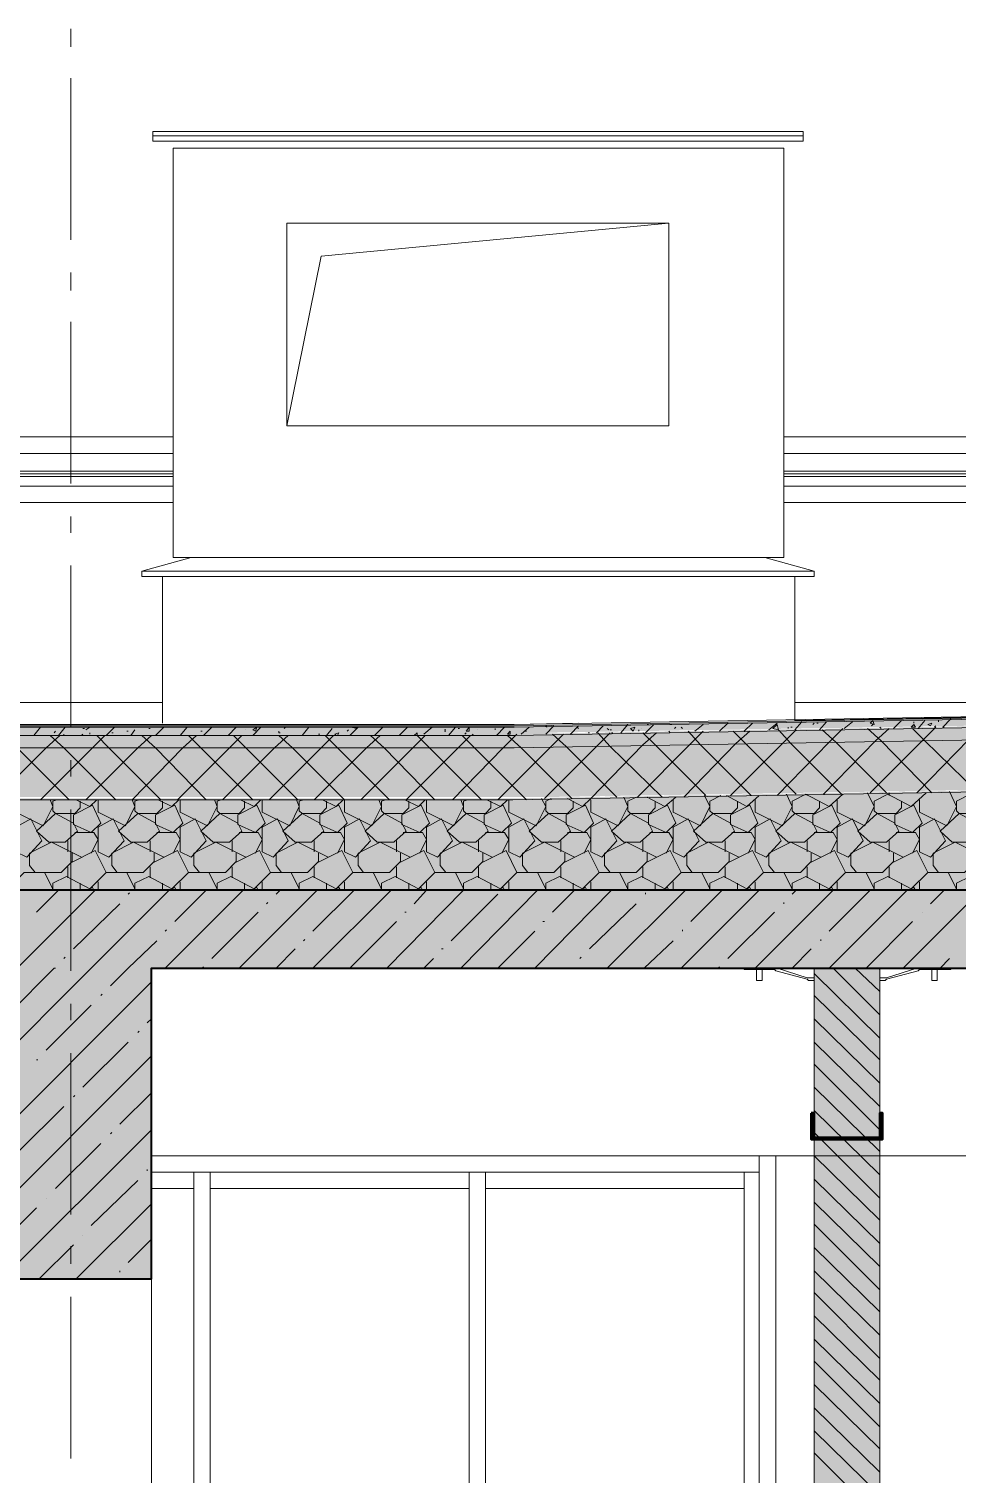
# Model space of a CAD drawing. Header units: millimetres. Extents: x -135211 to 49383, y -8033 to 228499.
# Drawn here: x -83276 to -80406, y 17560 to 22028 of the extents above; entities that cross this region are included whole.
import ezdxf

# ---------------------------------------------------------------- set-up
doc = ezdxf.new("R2010")
doc.units = ezdxf.units.MM
doc.layers.add('PDF _Геометрия', color=7, linetype='Continuous', true_color=0x1d1d1d)
doc.layers.add('PDF _Сплошная заливка', color=7, linetype='Continuous', true_color=0xffffff)

msp = doc.modelspace()

# ---------------------------------------------------------------- hatches: boundary and pattern name
at = {"layer": 'PDF _Сплошная заливка', "transparency": 33554559}
for points in [[(-78050.7, 19936.6), (-78300.5, 19932.4), (-78546, 19928.2), (-79045.5, 19919.7), (-79291, 19915.5), (-79790.5, 19907), (-80036, 19902.8), (-80285.8, 19898.6), (-80531.3, 19894.3), (-81030.8, 19885.9), (-81276.3, 19881.6), (-81775.8, 19873.2), (-101616.2, 19868.9), (-101616.2, 19873.2), (-101802.5, 19881.6), (-101899.8, 19885.9), (-101993, 19890.1), (-102090.3, 19894.3), (-102183.5, 19898.6), (-102280.8, 19902.8), (-102467.1, 19911.3), (-102564.4, 19915.5), (-102657.6, 19919.7), (-102754.9, 19923.9), (-102848.1, 19928.2), (-102945.4, 19932.4), (-103038.5, 19936.6), (-103135.9, 19936.6), (-103135.9, 19911.3), (-103038.5, 19911.3), (-102945.4, 19907), (-102848.1, 19902.8), (-102754.9, 19898.6), (-102657.6, 19894.3), (-102564.4, 19890.1), (-102467.1, 19885.9), (-102373.9, 19881.6), (-102276.6, 19877.4), (-102090.3, 19868.9), (-101993, 19864.7), (-101899.8, 19860.5), (-101802.5, 19856.2), (-101709.4, 19852), (-81674.2, 19847.8), (-81674.2, 19852), (-78059.2, 19911.3), (-77805.2, 19911.3), (-77805.2, 19936.6)], [(-78050.7, 19911.3), (-78300.5, 19907), (-78546, 19902.8), (-79045.5, 19894.3), (-79291, 19890.1), (-79790.5, 19881.6), (-80036, 19877.4), (-80285.8, 19873.2), (-80531.3, 19868.9), (-81030.8, 19860.5), (-81276.3, 19856.2), (-81775.8, 19847.8), (-101616.2, 19843.5), (-101616.2, 19847.8), (-101802.5, 19856.2), (-101899.8, 19860.5), (-101993, 19864.7), (-102090.3, 19868.9), (-102183.5, 19873.2), (-102280.8, 19877.4), (-102467.1, 19885.9), (-102564.4, 19890.1), (-102657.6, 19894.3), (-102754.9, 19898.6), (-102848.1, 19902.8), (-102945.4, 19907), (-103038.5, 19911.3), (-103135.9, 19911.3), (-103135.9, 19873.2), (-103038.5, 19873.2), (-102945.4, 19868.9), (-102848.1, 19864.7), (-102754.9, 19860.5), (-102657.6, 19856.2), (-102564.4, 19852), (-102467.1, 19847.8), (-102373.9, 19843.5), (-102276.6, 19839.3), (-102090.3, 19830.8), (-101993, 19826.6), (-101899.8, 19822.4), (-101802.5, 19818.1), (-101616.2, 19809.7), (-81674.2, 19805.4), (-81674.2, 19809.7), (-81428.7, 19813.9), (-79739.7, 19843.5), (-79494.2, 19847.8), (-78046.5, 19873.2), (-77805.2, 19873.2), (-77805.2, 19911.3)], [(-78050.7, 19873.2), (-78300.5, 19868.9), (-78546, 19864.7), (-79045.5, 19856.2), (-79291, 19852), (-79790.5, 19843.5), (-80036, 19839.3), (-80285.8, 19835.1), (-80531.3, 19830.8), (-81030.8, 19822.4), (-81276.3, 19818.1), (-81775.8, 19809.7), (-101616.2, 19805.4), (-101616.2, 19809.7), (-101802.5, 19818.1), (-101899.8, 19822.4), (-101993, 19826.6), (-102090.3, 19830.8), (-102183.5, 19835.1), (-102280.8, 19839.3), (-102467.1, 19847.8), (-102564.4, 19852), (-102657.6, 19856.2), (-102754.9, 19860.5), (-102848.1, 19864.7), (-102945.4, 19868.9), (-103038.5, 19873.2), (-103135.9, 19873.2), (-103135.9, 19712.3), (-103038.5, 19712.3), (-102945.4, 19708.1), (-102848.1, 19703.8), (-102754.9, 19699.6), (-102657.6, 19695.4), (-102564.4, 19691.1), (-102467.1, 19686.9), (-102280.8, 19678.4), (-102183.5, 19674.2), (-102090.3, 19670), (-101993, 19665.7), (-101899.8, 19661.5), (-101802.5, 19657.3), (-101616.2, 19648.8), (-101171.8, 19644.6), (-101171.8, 19648.8), (-81674.2, 19653), (-78059.2, 19712.3), (-77805.2, 19712.3), (-77805.2, 19873.2)], [(-78050.7, 19712.3), (-78550.2, 19703.8), (-78795.8, 19699.6), (-79295.3, 19691.1), (-79540.8, 19686.9), (-80040.3, 19678.4), (-80285.8, 19674.2), (-80785.3, 19665.7), (-81030.8, 19661.5), (-81780.1, 19648.8), (-101616.2, 19644.6), (-101616.2, 19648.8), (-101802.5, 19657.3), (-101899.8, 19661.5), (-101993, 19665.7), (-102090.3, 19670), (-102183.5, 19674.2), (-102280.8, 19678.4), (-102467.1, 19686.9), (-102564.4, 19691.1), (-102657.6, 19695.4), (-102754.9, 19699.6), (-102848.1, 19703.8), (-102945.4, 19708.1), (-103038.5, 19712.3), (-103135.9, 19712.3), (-103135.9, 19365.2), (-77805.2, 19365.2), (-77805.2, 19712.3)]]:
    msp.add_hatch(color=256, dxfattribs=at).paths.add_polyline_path(points)
h = msp.add_hatch(color=256, dxfattribs=at)
h.paths.add_polyline_path([(-77398.8, 19123.9), (-77398.8, 19364.2), (-103546, 19364.2), (-103546, 19123.9)])
h.paths.add_polyline_path([(146.8, 19123.9), (146.8, 19364.2), (-2304.2, 19364.2), (-2304.2, 19123.9)])
h.paths.add_polyline_path([(-4501.1, 19123.9), (-4501.1, 19364.2), (-25450.6, 19364.2), (-25450.6, 19123.9)])
h.paths.add_polyline_path([(-26102.5, 19123.9), (-26102.5, 19364.2), (-26352.2, 19364.2), (-26352.2, 19123.9)])

# ---------------------------------------------------------------- linework, layer by layer
at = {"layer": 'PDF _Геометрия', "color": 7, "lineweight": 9}
for points in [[(-83147.3, 21972.8), (-83147.3, 22027.8)], [(-83147.3, 21375.9), (-83147.3, 21875.4)], [(-82893.4, 21689.1), (-82893.4, 21680.7), (-80882.7, 21680.7), (-80882.7, 21697.6)], [(-82893.4, 21697.6), (-82893.4, 21680.7), (-80882.7, 21680.7), (-80882.7, 21689.1)], [(-82478.5, 20800.2), (-82372.7, 21325.1), (-81297.5, 21426.7)], [(-83147.3, 21219.3), (-83147.3, 21274.3)], [(-83147.3, 20622.4), (-83147.3, 21121.9)], [(-82829.9, 20715.5), (-103093.6, 20715.5), (-103059.7, 20660.5), (-103093.6, 20715.5), (-103825.9, 20762.1), (-103855.5, 20766.3), (-82829.9, 20766.3)], [(-80941.9, 20766.3), (-77166, 20766.3), (-77195.7, 20762.1), (-77928, 20715.5), (-77961.8, 20660.5), (-77928, 20715.5), (-80941.9, 20715.5)], [(-82829.9, 20643.6), (-103123.2, 20643.6), (-103123.2, 20613.9)], [(-82829.9, 20660.5), (-103059.7, 20660.5), (-103072.4, 20652), (-82829.9, 20652)], [(-77940.7, 20669), (-77949.1, 20652), (-77961.8, 20660.5), (-80941.9, 20660.5)], [(-80941.9, 20652), (-77949.1, 20652)], [(-77534.3, 20643.6), (-77817.9, 20643.6), (-77817.9, 20639.3), (-77817.9, 20635.1), (-77817.9, 20613.9), (-80941.9, 20613.9), (-77817.9, 20613.9), (-77166, 20613.9), (-77166, 20635.1), (-77166, 20639.3), (-77166, 20643.6), (-77475, 20643.6)], [(-80941.9, 20643.6), (-77817.9, 20643.6), (-77817.9, 20613.9)], [(-80908.1, 19945.1), (-77822.1, 19945.1), (-77813.7, 19945.1), (-77813.7, 20563.1), (-80941.9, 20563.1), (-77813.7, 20563.1), (-77813.7, 20613.9)], [(-103127.4, 19945.1), (-103127.4, 20563.1), (-103131.7, 20563.1), (-103135.9, 20563.1), (-103144.4, 20563.1), (-103296.8, 20563.1), (-103296.8, 19365.2), (-103144.4, 19365.2), (-103135.9, 19365.2), (-77805.2, 19365.2)], [(-77805.2, 19945.1), (-77805.2, 19940.9), (-77805.2, 19936.6), (-77805.2, 19911.3), (-77805.2, 19873.2), (-77805.2, 19712.3), (-77805.2, 19365.2), (-77796.7, 19365.2), (-77648.6, 19365.2), (-77648.6, 20563.1), (-77796.7, 20563.1), (-77805.2, 20563.1), (-77809.4, 20563.1), (-77813.7, 20563.1), (-77813.7, 19945.1), (-81775.8, 19877.4), (-101616.2, 19877.4), (-103127.4, 19945.1), (-82863.7, 19945.1)], [(-83147.3, 20470), (-83147.3, 20520.8)], [(-80853, 20334.6), (-80848.8, 20334.6), (-80848.8, 20351.5), (-81001.2, 20393.8), (-80848.8, 20351.5), (-80848.8, 20334.6), (-82927.2, 20334.6), (-82927.2, 20351.5), (-82774.8, 20393.8), (-82927.2, 20351.5), (-82927.2, 20334.6), (-82923, 20334.6)], [(-83147.3, 19868.9), (-83147.3, 20368.4)], [(-82927.2, 20351.5), (-80848.8, 20351.5)], [(-82863.7, 20334.6), (-82863.7, 19881.6)], [(-77822.1, 19945.1), (-80908.1, 19890.1), (-80908.1, 20334.6)], [(-81576.9, 19881.6), (-81775.8, 19877.4)], [(-83147.3, 19716.5), (-83147.3, 19767.3)], [(-83147.3, 19115.4), (-83147.3, 19614.9)], [(-81297.5, 19123.9), (-82398.1, 19123.9)], [(-81064.7, 19123.9), (-81674.2, 19123.9)], [(-80848.8, 19085.8), (-80865.7, 19085.8), (-80870, 19090), (-80967.3, 19115.4), (-80971.5, 19119.7), (-81064.7, 19119.7), (-81064.7, 19123.9), (-80971.5, 19123.9), (-80963.1, 19123.9), (-80870, 19094.3), (-80865.7, 19094.3), (-80848.8, 19094.3)], [(-77898.3, 19123.9), (-78097.3, 19123.9), (-78097.3, 11402.8), (-78097.3, 11644.1), (-80645.6, 11644.1), (-78097.3, 11644.1), (-78097.3, 14344.8), (-80645.6, 14344.8), (-78097.3, 14344.8), (-78097.3, 15166), (-80645.6, 15166), (-78097.3, 15166), (-78097.3, 18544), (-80645.6, 18544), (-78097.3, 18544), (-78097.3, 19123.9), (-80425.5, 19123.9), (-80425.5, 19119.7), (-80522.8, 19119.7), (-80527.1, 19115.4), (-80624.4, 19090), (-80628.7, 19085.8), (-80645.6, 19085.8)], [(-80645.6, 19094.3), (-80628.7, 19094.3), (-80624.4, 19094.3), (-80531.3, 19123.9), (-80522.8, 19123.9)], [(-80425.5, 19123.9), (-80522.8, 19123.9), (-80628.7, 19123.9)], [(-81026.6, 19119.7), (-81026.6, 19085.8), (-81022.3, 19085.8), (-81018.1, 19085.8), (-81013.9, 19085.8), (-81009.6, 19085.8), (-81009.6, 19119.7)], [(-80484.7, 19119.7), (-80484.7, 19085.8), (-80480.5, 19085.8), (-80476.3, 19085.8), (-80472, 19085.8), (-80467.8, 19085.8), (-80467.8, 19119.7)], [(-83147.3, 18963), (-83147.3, 19013.8)], [(-83147.3, 18361.9), (-83147.3, 18861.4)], [(-81322.9, 18544), (-80929.2, 18544), (-79498.4, 18544), (-79498.4, 18844.5), (-78698.4, 18844.5)], [(-82897.6, 18544), (-82741, 18544), (-81890.1, 18544), (-81043.5, 18544), (-81018.1, 18544), (-80967.3, 18544), (-80967.3, 18467.8), (-80967.3, 15237.9), (-80967.3, 15166)], [(-81026.6, 18493.2), (-81018.1, 18493.2), (-81018.1, 15237.9), (-81018.1, 15166), (-81018.1, 15237.9), (-80967.3, 15237.9), (-81018.1, 15237.9), (-81018.1, 18467.8), (-81018.1, 18544)], [(-81043.5, 18493.2), (-81890.1, 18493.2), (-82741, 18493.2), (-82897.6, 18493.2), (-82766.4, 18493.2), (-82766.4, 18442.4), (-82897.6, 18442.4)], [(-82715.6, 15166), (-82715.6, 15237.9), (-82715.6, 18467.8), (-82715.6, 18493.2), (-82766.4, 18493.2), (-82766.4, 18467.8), (-82766.4, 15237.9), (-82766.4, 15166)], [(-81864.7, 15166), (-81864.7, 15237.9), (-81864.7, 18467.8), (-81864.7, 18493.2), (-81915.5, 18493.2), (-81915.5, 18467.8), (-81915.5, 15237.9), (-81915.5, 15166)], [(-81018.1, 18493.2), (-81064.7, 18493.2), (-81064.7, 15237.9), (-81064.7, 15166)], [(-83147.3, 18209.6), (-83147.3, 18264.6)], [(-83147.3, 17608.5), (-83147.3, 18108)]]:
    msp.add_lwpolyline(points, dxfattribs=at)
for points in [[(-82893.4, 21697.6), (-80882.7, 21697.6), (-80882.7, 21710.3), (-82893.4, 21710.3)], [(-81047.7, 20393.8), (-82829.9, 20393.8), (-82829.9, 21659.5), (-81047.7, 21659.5), (-80941.9, 21659.5), (-80941.9, 20393.8)], [(-81297.5, 20800.2), (-82478.5, 20800.2), (-82478.5, 21426.7), (-81297.5, 21426.7)], [(-81297.5, 21426.7), (-81297.5, 20800.2), (-82478.5, 20800.2), (-82478.5, 21426.7)], [(-103123.2, 20613.9), (-82829.9, 20613.9)], [(-103127.4, 20563.1), (-82829.9, 20563.1)], [(-82897.6, 14344.8), (-80848.8, 14344.8), (-80967.3, 14344.8), (-80967.3, 11644.1), (-80848.8, 11644.1), (-82897.6, 11644.1), (-82897.6, 10962.5), (-80848.8, 10962.5), (-82897.6, 10962.5), (-82897.6, 10145.6), (-82495.5, 10145.6), (-82897.6, 10145.6), (-82897.6, 10086.3), (-82897.6, 19123.9), (-82897.6, 18544), (-80848.8, 18544), (-80967.3, 18544), (-80967.3, 15166), (-80848.8, 15166), (-82897.6, 15166)], [(-80848.8, 19123.9), (-80848.8, 10805.9), (-80645.6, 10805.9), (-80645.6, 19123.9)], [(-82715.6, 18493.2), (-81915.5, 18493.2), (-81915.5, 18442.4), (-82715.6, 18442.4)], [(-81864.7, 18493.2), (-81064.7, 18493.2), (-81064.7, 18442.4), (-81864.7, 18442.4)]]:
    msp.add_lwpolyline(points, close=True, dxfattribs=at)
at = {"layer": 'PDF _Геометрия', "color": 7, "lineweight": 40}
msp.add_lwpolyline([(-95546, 19123.9), (-91693.9, 19123.9), (-91693.9, 18163), (-91194.4, 18163), (-91194.4, 19123.9), (-88095.8, 19123.9), (-88095.8, 18163), (-87596.3, 18163), (-87596.3, 19123.9), (-83397.1, 19123.9), (-83397.1, 18163), (-82897.6, 18163), (-82897.6, 19123.9), (-77898.3, 19123.9), (-77898.3, 18544), (-77398.8, 18544), (-77398.8, 19123.9), (-77398.8, 19365.2), (-77398.8, 20563.1), (-77648.6, 20563.1), (-77648.6, 19365.2), (-103296.8, 19365.2)], dxfattribs=at)
at = {"layer": 'PDF _Геометрия', "color": 7, "lineweight": 20}
for points in [[(-103131.7, 19945.1), (-103135.9, 19945.1), (-103135.9, 19940.9), (-101616.2, 19873.2), (-81775.8, 19873.2), (-77805.2, 19940.9), (-77805.2, 19945.1), (-77809.4, 19945.1)], [(-103135.9, 19940.9), (-103135.9, 19936.6), (-101616.2, 19868.9), (-81775.8, 19868.9), (-77805.2, 19936.6), (-77805.2, 19940.9)], [(-103135.9, 19936.6), (-103135.9, 19911.3), (-101616.2, 19843.5), (-81775.8, 19843.5), (-77805.2, 19911.3), (-77805.2, 19936.6)], [(-103135.9, 19911.3), (-103135.9, 19873.2), (-101616.2, 19805.4), (-81775.8, 19805.4), (-77805.2, 19873.2), (-77805.2, 19911.3)], [(-103135.9, 19873.2), (-103135.9, 19712.3), (-101616.2, 19644.6), (-81780.1, 19644.6), (-77805.2, 19712.3), (-77805.2, 19873.2)]]:
    msp.add_lwpolyline(points, dxfattribs=at)
at = {"layer": 'PDF _Геометрия', "lineweight": 9}
for points in [[(-80908.1, 19860.5), (-80886.9, 19885.9)], [(-80831.9, 19860.5), (-80810.7, 19885.9)], [(-80755.7, 19864.7), (-80730.3, 19885.9)], [(-80747.2, 19885.9), (-80747.2, 19885.9)], [(-80747.2, 19885.9), (-80747.2, 19885.9)], [(-80603.3, 19864.7), (-80577.9, 19890.1)], [(-80539.8, 19885.9), (-80539.8, 19881.6)], [(-80527.1, 19864.7), (-80505.9, 19890.1)], [(-80463.6, 19890.1), (-80463.6, 19885.9)], [(-80446.6, 19868.9), (-80450.9, 19868.9), (-80425.5, 19894.3)], [(-83320.9, 19644.6), (-83342.1, 19623.4), (-83384.4, 19644.6), (-83223.5, 19805.4), (-83181.2, 19843.5)], [(-83151.6, 19644.6), (-83312.4, 19805.4), (-83350.5, 19843.5)], [(-83261.6, 19843.5), (-83240.5, 19868.9)], [(-83240.5, 19644.6), (-83079.6, 19805.4), (-83041.5, 19843.5)], [(-83007.7, 19644.6), (-83168.5, 19805.4), (-83210.8, 19843.5)], [(-83198.1, 19852), (-83193.9, 19856.2)], [(-83185.4, 19843.5), (-83164.3, 19868.9)], [(-83113.5, 19843.5), (-83109.2, 19847.8)], [(-83109.2, 19864.7), (-83105, 19864.7)], [(-83100.8, 19860.5), (-83088.1, 19868.9)], [(-83100.8, 19644.6), (-82939.9, 19805.4), (-82897.6, 19843.5)], [(-83088.1, 19852), (-83088.1, 19847.8)], [(-82868, 19644.6), (-83028.8, 19805.4), (-83066.9, 19843.5)], [(-83062.7, 19644.6), (-83062.7, 19606.5), (-82978, 19564.1), (-82948.4, 19623.4), (-82956.9, 19644.6), (-82800.2, 19805.4), (-82757.9, 19843.5)], [(-83037.3, 19843.5), (-83011.9, 19868.9)], [(-83020.4, 19852), (-83016.1, 19852)], [(-82986.5, 19868.9), (-82982.3, 19868.9)], [(-82973.8, 19856.2), (-82969.6, 19856.2)], [(-82961.1, 19843.5), (-82948.4, 19860.5)], [(-82728.3, 19644.6), (-82884.9, 19805.4), (-82927.2, 19843.5)], [(-82906.1, 19864.7), (-82901.8, 19864.7)], [(-82884.9, 19843.5), (-82859.5, 19868.9)], [(-82817.2, 19644.6), (-82656.3, 19805.4), (-82618.2, 19843.5)], [(-82808.7, 19843.5), (-82787.5, 19868.9)], [(-82584.3, 19644.6), (-82745.2, 19805.4), (-82783.3, 19843.5)], [(-82745.2, 19856.2), (-82741, 19856.2)], [(-82736.7, 19843.5), (-82711.3, 19868.9)], [(-82677.5, 19644.6), (-82516.6, 19805.4), (-82474.3, 19843.5)], [(-82660.5, 19843.5), (-82635.1, 19868.9)], [(-82652.1, 19868.9), (-82652.1, 19868.9)], [(-82444.7, 19644.6), (-82605.5, 19805.4), (-82643.6, 19843.5)], [(-82605.5, 19860.5), (-82605.5, 19860.5)], [(-82584.3, 19843.5), (-82558.9, 19868.9)], [(-82533.6, 19644.6), (-82372.7, 19805.4), (-82334.6, 19843.5)], [(-82503.9, 19856.2), (-82503.9, 19852), (-82499.7, 19852)], [(-82194.9, 19644.6), (-82186.4, 19623.4), (-82216.1, 19564.1), (-82300.7, 19606.5), (-82300.7, 19644.6), (-82461.6, 19805.4), (-82503.9, 19843.5)], [(-82487, 19864.7), (-82482.8, 19868.9)], [(-82432, 19843.5), (-82410.8, 19868.9)], [(-82393.9, 19868.9), (-82389.6, 19868.9)], [(-82393.9, 19644.6), (-82233, 19805.4), (-82190.7, 19843.5)], [(-82381.2, 19847.8), (-82376.9, 19847.8)], [(-82161, 19644.6), (-82321.9, 19805.4), (-82360, 19843.5)], [(-82355.8, 19843.5), (-82338.8, 19864.7)], [(-82326.1, 19843.5), (-82330.4, 19847.8), (-82317.7, 19852), (-82321.9, 19843.5)], [(-82292.3, 19856.2), (-82288, 19860.5)], [(-82283.8, 19843.5), (-82258.4, 19868.9)], [(-82279.6, 19868.9), (-82279.6, 19868.9)], [(-82279.6, 19868.9), (-82262.6, 19864.7), (-82266.9, 19868.9)], [(-82249.9, 19644.6), (-82089.1, 19805.4), (-82051, 19843.5)], [(-82021.3, 19644.6), (-82178, 19805.4), (-82220.3, 19843.5)], [(-82207.6, 19843.5), (-82182.2, 19868.9)], [(-82131.4, 19843.5), (-82106, 19868.9)], [(-82110.2, 19644.6), (-81949.4, 19805.4), (-81911.3, 19843.5)], [(-82084.8, 19843.5), (-82076.4, 19852), (-82076.4, 19843.5), (-82038.3, 19805.4), (-81877.4, 19644.6)], [(-82055.2, 19847.8), (-82029.8, 19868.9)], [(-82051, 19868.9), (-82051, 19868.9)], [(-82051, 19868.9), (-82042.5, 19868.9)], [(-82042.5, 19868.9), (-82042.5, 19868.9)], [(-81991.7, 19860.5), (-81987.5, 19860.5)], [(-81991.7, 19856.2), (-81987.5, 19856.2)], [(-81979, 19843.5), (-81957.9, 19868.9)], [(-81966.3, 19644.6), (-81809.7, 19805.4), (-81767.4, 19847.8)], [(-81949.4, 19864.7), (-81945.2, 19864.7)], [(-81737.7, 19644.6), (-81898.6, 19805.4), (-81936.7, 19843.5)], [(-81928.2, 19847.8), (-81924, 19852)], [(-81907.1, 19843.5), (-81902.8, 19847.8)], [(-81890.1, 19860.5), (-81890.1, 19860.5)], [(-81835.1, 19860.5), (-81835.1, 19864.7)], [(-81830.9, 19843.5), (-81805.5, 19868.9)], [(-81826.6, 19644.6), (-81665.8, 19805.4), (-81623.4, 19847.8)], [(-81598, 19648.8), (-81754.7, 19805.4), (-81797, 19843.5)], [(-81754.7, 19847.8), (-81729.3, 19868.9)], [(-81742, 19856.2), (-81737.7, 19856.2)], [(-81682.7, 19648.8), (-81521.8, 19809.7), (-81479.5, 19852)], [(-81678.5, 19847.8), (-81653.1, 19873.2)], [(-81678.5, 19873.2), (-81674.2, 19868.9)], [(-81661.5, 19873.2), (-81661.5, 19873.2)], [(-81661.5, 19873.2), (-81661.5, 19873.2)], [(-81458.4, 19653), (-81615, 19809.7), (-81657.3, 19847.8)], [(-81610.7, 19648.8), (-81564.2, 19623.4), (-81538.8, 19648.8), (-81377.9, 19813.9), (-81335.6, 19852)], [(-81602.3, 19847.8), (-81576.9, 19873.2)], [(-81581.1, 19868.9), (-81576.9, 19864.7)], [(-81547.2, 19852), (-81543, 19852)], [(-81521.8, 19852), (-81500.7, 19873.2)], [(-81318.7, 19653), (-81479.5, 19809.7), (-81517.6, 19852)], [(-81488, 19864.7), (-81483.7, 19860.5)], [(-81479.5, 19860.5), (-81475.3, 19860.5)], [(-81475.3, 19852), (-81471.1, 19852)], [(-81445.7, 19852), (-81424.5, 19877.4)], [(-81394.9, 19653), (-81234, 19813.9), (-81191.7, 19856.2)], [(-81390.6, 19860.5), (-81390.6, 19856.2)], [(-81382.2, 19864.7), (-81382.2, 19864.7)], [(-81183.2, 19657.3), (-81339.8, 19813.9), (-81377.9, 19852)], [(-81369.5, 19852), (-81344.1, 19877.4)], [(-81365.2, 19877.4), (-81361, 19877.4)], [(-81297.5, 19856.2), (-81293.3, 19852)], [(-81293.3, 19877.4), (-81289, 19877.4)], [(-81280.6, 19864.7), (-81276.3, 19868.9)], [(-81259.4, 19868.9), (-81255.2, 19864.7)], [(-81250.9, 19653), (-81090.1, 19818.1), (-81047.7, 19856.2)], [(-81043.5, 19657.3), (-81200.1, 19813.9), (-81238.2, 19856.2)], [(-81217.1, 19856.2), (-81191.7, 19877.4)], [(-81140.9, 19856.2), (-81115.5, 19881.6)], [(-81107, 19657.3), (-80946.2, 19818.1), (-80903.8, 19860.5)], [(-80903.8, 19661.5), (-81060.4, 19818.1), (-81098.5, 19856.2)], [(-81064.7, 19856.2), (-81039.3, 19881.6)], [(-80988.5, 19860.5), (-80963.1, 19881.6)], [(-80963.1, 19864.7), (-80963.1, 19864.7)], [(-80963.1, 19657.3), (-80802.2, 19822.4), (-80759.9, 19864.7)], [(-80764.1, 19661.5), (-80920.8, 19818.1), (-80958.8, 19860.5)], [(-80929.2, 19864.7), (-80929.2, 19868.9)], [(-80920.8, 19868.9), (-80916.5, 19868.9)], [(-80853, 19877.4), (-80848.8, 19881.6)], [(-80840.3, 19881.6), (-80836.1, 19881.6)], [(-80624.4, 19665.7), (-80781.1, 19822.4), (-80823.4, 19860.5)], [(-80819.2, 19661.5), (-80658.3, 19826.6), (-80616, 19864.7)], [(-80484.7, 19665.7), (-80641.4, 19826.6), (-80683.7, 19864.7)], [(-80675.2, 19665.7), (-80514.4, 19826.6), (-80472, 19868.9)], [(-80671, 19873.2), (-80666.8, 19877.4)], [(-80645.6, 19868.9), (-80641.4, 19864.7)], [(-80345.1, 19670), (-80505.9, 19826.6), (-80544, 19864.7)], [(-80531.3, 19665.7), (-80370.5, 19830.8), (-80328.1, 19868.9)], [(-80476.3, 19868.9), (-80472, 19873.2)], [(-80323.9, 19640.3), (-80323.9, 19619.2), (-80340.8, 19602.2), (-80400.1, 19602.2), (-80345.1, 19572.6), (-80332.4, 19547.2), (-80370.5, 19513.3), (-80421.2, 19513.3), (-80459.3, 19547.2), (-80400.1, 19602.2), (-80408.6, 19610.7), (-80408.6, 19640.3), (-80366.2, 19661.5), (-80294.3, 19623.4), (-80243.5, 19670), (-80082.6, 19835.1), (-80040.3, 19873.2)], [(-81030.8, 19644.6), (-81030.8, 19606.5), (-80946.2, 19564.1), (-80916.5, 19623.4), (-80933.5, 19661.5)], [(-80831.9, 19640.3), (-80831.9, 19619.2), (-80848.8, 19602.2), (-80908.1, 19602.2), (-80853, 19572.6), (-80840.3, 19547.2), (-80878.4, 19513.3), (-80929.2, 19513.3), (-80967.3, 19547.2), (-80908.1, 19602.2), (-80916.5, 19610.7), (-80916.5, 19640.3), (-80874.2, 19661.5), (-80802.2, 19623.4), (-80759.9, 19661.5)], [(-80870, 19657.3), (-80870, 19661.5)], [(-80776.8, 19644.6), (-80776.8, 19606.5), (-80692.2, 19564.1), (-80662.5, 19623.4), (-80683.7, 19665.7)], [(-80577.9, 19640.3), (-80577.9, 19619.2), (-80594.8, 19602.2), (-80654.1, 19602.2), (-80599, 19572.6), (-80586.3, 19547.2), (-80624.4, 19513.3), (-80675.2, 19513.3), (-80713.3, 19547.2), (-80654.1, 19602.2), (-80662.5, 19610.7), (-80662.5, 19640.3), (-80620.2, 19661.5), (-80548.2, 19623.4), (-80501.7, 19665.7)], [(-80616, 19657.3), (-80616, 19665.7)], [(-80522.8, 19644.6), (-80522.8, 19606.5), (-80438.2, 19564.1), (-80408.6, 19623.4), (-80429.7, 19670)], [(-83316.7, 19644.6), (-83316.7, 19606.5), (-83232, 19564.1), (-83202.4, 19623.4), (-83210.8, 19644.6)], [(-83189.7, 19644.6), (-83202.4, 19640.3), (-83202.4, 19610.7), (-83193.9, 19602.2), (-83253.2, 19547.2), (-83215.1, 19513.3), (-83164.3, 19513.3), (-83126.2, 19547.2), (-83138.9, 19572.6), (-83193.9, 19602.2), (-83134.6, 19602.2), (-83117.7, 19619.2), (-83117.7, 19640.3)], [(-83130.4, 19644.6), (-83088.1, 19623.4), (-83066.9, 19644.6)], [(-82935.7, 19644.6), (-82948.4, 19640.3), (-82948.4, 19610.7), (-82939.9, 19602.2), (-82999.2, 19547.2), (-82961.1, 19513.3), (-82910.3, 19513.3), (-82872.2, 19547.2), (-82884.9, 19572.6), (-82939.9, 19602.2), (-82880.7, 19602.2), (-82863.7, 19619.2), (-82863.7, 19640.3)], [(-82876.4, 19644.6), (-82834.1, 19623.4), (-82812.9, 19644.6)], [(-82808.7, 19644.6), (-82808.7, 19606.5), (-82724, 19564.1), (-82694.4, 19623.4), (-82702.9, 19644.6)], [(-82681.7, 19644.6), (-82694.4, 19640.3), (-82694.4, 19610.7), (-82685.9, 19602.2), (-82745.2, 19547.2), (-82707.1, 19513.3), (-82656.3, 19513.3), (-82618.2, 19547.2), (-82630.9, 19572.6), (-82685.9, 19602.2), (-82626.7, 19602.2), (-82609.7, 19619.2), (-82609.7, 19640.3)], [(-82622.4, 19644.6), (-82580.1, 19623.4), (-82558.9, 19644.6)], [(-82554.7, 19644.6), (-82554.7, 19606.5), (-82470.1, 19564.1), (-82440.4, 19623.4), (-82448.9, 19644.6)], [(-82427.7, 19644.6), (-82440.4, 19640.3), (-82440.4, 19610.7), (-82432, 19602.2), (-82491.2, 19547.2), (-82453.1, 19513.3), (-82402.3, 19513.3), (-82364.2, 19547.2), (-82376.9, 19572.6), (-82432, 19602.2), (-82372.7, 19602.2), (-82355.8, 19619.2), (-82355.8, 19640.3)], [(-82368.5, 19644.6), (-82326.1, 19623.4), (-82305, 19644.6)], [(-82173.7, 19644.6), (-82186.4, 19640.3), (-82186.4, 19610.7), (-82178, 19602.2), (-82237.2, 19547.2), (-82199.1, 19513.3), (-82148.3, 19513.3), (-82110.2, 19547.2), (-82122.9, 19572.6), (-82178, 19602.2), (-82118.7, 19602.2), (-82101.8, 19619.2), (-82101.8, 19640.3)], [(-82114.5, 19644.6), (-82072.1, 19623.4), (-82051, 19644.6)], [(-82046.7, 19644.6), (-82046.7, 19606.5), (-81962.1, 19564.1), (-81932.5, 19623.4), (-81940.9, 19644.6)], [(-81919.8, 19644.6), (-81932.5, 19640.3), (-81932.5, 19610.7), (-81924, 19602.2), (-81983.3, 19547.2), (-81945.2, 19513.3), (-81894.4, 19513.3), (-81856.3, 19547.2), (-81869, 19572.6), (-81924, 19602.2), (-81864.7, 19602.2), (-81847.8, 19619.2), (-81847.8, 19640.3)], [(-81860.5, 19644.6), (-81818.2, 19623.4), (-81797, 19644.6)], [(-81792.8, 19644.6), (-81792.8, 19606.5), (-81708.1, 19564.1), (-81678.5, 19623.4), (-81691.2, 19648.8)], [(-81661.5, 19648.8), (-81678.5, 19640.3), (-81678.5, 19610.7), (-81670, 19602.2), (-81729.3, 19547.2), (-81691.2, 19513.3), (-81640.4, 19513.3), (-81602.3, 19547.2), (-81615, 19572.6), (-81670, 19602.2), (-81610.7, 19602.2), (-81593.8, 19619.2), (-81593.8, 19640.3)], [(-81538.8, 19644.6), (-81538.8, 19606.5), (-81454.1, 19564.1), (-81424.5, 19623.4), (-81437.2, 19653)], [(-81399.1, 19653), (-81424.5, 19640.3), (-81424.5, 19610.7), (-81416, 19602.2), (-81475.3, 19547.2), (-81437.2, 19513.3), (-81386.4, 19513.3), (-81348.3, 19547.2), (-81361, 19572.6), (-81416, 19602.2), (-81356.8, 19602.2), (-81339.8, 19619.2), (-81339.8, 19640.3)], [(-81365.2, 19653), (-81310.2, 19623.4), (-81276.3, 19653)], [(-81284.8, 19644.6), (-81284.8, 19606.5), (-81200.1, 19564.1), (-81170.5, 19623.4), (-81187.4, 19657.3)], [(-81136.6, 19657.3), (-81170.5, 19640.3), (-81170.5, 19610.7), (-81162, 19602.2), (-81221.3, 19547.2), (-81183.2, 19513.3), (-81132.4, 19513.3), (-81094.3, 19547.2), (-81107, 19572.6), (-81162, 19602.2), (-81102.8, 19602.2), (-81085.8, 19619.2), (-81085.8, 19640.3)], [(-81119.7, 19657.3), (-81056.2, 19623.4), (-81018.1, 19657.3)], [(-83083.9, 19479.5), (-83062.7, 19521.8), (-83075.4, 19543), (-83134.6, 19543)], [(-82829.9, 19479.5), (-82808.7, 19521.8), (-82821.4, 19543), (-82880.7, 19543)], [(-82575.9, 19479.5), (-82554.7, 19521.8), (-82567.4, 19543), (-82626.7, 19543)], [(-82321.9, 19479.5), (-82300.7, 19521.8), (-82313.4, 19543), (-82372.7, 19543)], [(-82067.9, 19479.5), (-82046.7, 19521.8), (-82059.4, 19543), (-82118.7, 19543)], [(-81813.9, 19479.5), (-81792.8, 19521.8), (-81805.5, 19543), (-81864.7, 19543)], [(-81559.9, 19479.5), (-81538.8, 19521.8), (-81551.5, 19543), (-81610.7, 19543)], [(-81306, 19479.5), (-81284.8, 19521.8), (-81297.5, 19543), (-81356.8, 19543)], [(-81052, 19479.5), (-81030.8, 19521.8), (-81043.5, 19543), (-81102.8, 19543)], [(-80798, 19479.5), (-80776.8, 19521.8), (-80789.5, 19543), (-80848.8, 19543)], [(-80544, 19479.5), (-80522.8, 19521.8), (-80535.5, 19543), (-80594.8, 19543)], [(-83257.4, 19420.2), (-83274.3, 19441.4), (-83274.3, 19479.5), (-83206.6, 19513.3), (-83113.5, 19466.8)], [(-83155.8, 19483.7), (-83155.8, 19517.6)], [(-83147.3, 19449.8), (-83071.2, 19487.9), (-83037.3, 19420.2)], [(-83003.4, 19420.2), (-83020.4, 19441.4), (-83020.4, 19479.5), (-82952.6, 19513.3), (-82859.5, 19466.8)], [(-82901.8, 19483.7), (-82901.8, 19517.6)], [(-82893.4, 19449.8), (-82817.2, 19487.9), (-82783.3, 19420.2)], [(-82749.4, 19420.2), (-82766.4, 19441.4), (-82766.4, 19479.5), (-82698.6, 19513.3), (-82605.5, 19466.8)], [(-82647.8, 19483.7), (-82647.8, 19517.6)], [(-82639.4, 19449.8), (-82563.2, 19487.9), (-82529.3, 19420.2)], [(-82495.5, 19420.2), (-82512.4, 19441.4), (-82512.4, 19479.5), (-82444.7, 19513.3), (-82351.5, 19466.8)], [(-82393.9, 19483.7), (-82393.9, 19517.6)], [(-82385.4, 19449.8), (-82309.2, 19487.9), (-82275.3, 19420.2)], [(-82241.5, 19420.2), (-82258.4, 19441.4), (-82258.4, 19479.5), (-82190.7, 19513.3), (-82097.5, 19466.8)], [(-82139.9, 19483.7), (-82139.9, 19517.6)], [(-82131.4, 19449.8), (-82055.2, 19487.9), (-82021.3, 19420.2)], [(-81987.5, 19420.2), (-82004.4, 19441.4), (-82004.4, 19479.5), (-81936.7, 19513.3), (-81843.6, 19466.8)], [(-81885.9, 19483.7), (-81885.9, 19517.6)], [(-81877.4, 19449.8), (-81801.2, 19487.9), (-81767.4, 19420.2)], [(-81733.5, 19420.2), (-81750.4, 19441.4), (-81750.4, 19479.5), (-81682.7, 19513.3), (-81589.6, 19466.8)], [(-81631.9, 19483.7), (-81631.9, 19517.6)], [(-81623.4, 19449.8), (-81547.2, 19487.9), (-81513.4, 19420.2)], [(-81479.5, 19420.2), (-81496.4, 19441.4), (-81496.4, 19479.5), (-81428.7, 19513.3), (-81335.6, 19466.8)], [(-81377.9, 19483.7), (-81377.9, 19517.6)], [(-81369.5, 19449.8), (-81293.3, 19487.9), (-81259.4, 19420.2)], [(-81225.5, 19420.2), (-81242.5, 19441.4), (-81242.5, 19479.5), (-81174.7, 19513.3), (-81081.6, 19466.8)], [(-81123.9, 19483.7), (-81123.9, 19517.6)], [(-81115.5, 19449.8), (-81039.3, 19487.9), (-81005.4, 19420.2)], [(-80971.5, 19420.2), (-80988.5, 19441.4), (-80988.5, 19479.5), (-80920.8, 19513.3), (-80827.6, 19466.8)], [(-80870, 19483.7), (-80870, 19517.6)], [(-80861.5, 19449.8), (-80785.3, 19487.9), (-80751.4, 19420.2)], [(-80717.6, 19420.2), (-80734.5, 19441.4), (-80734.5, 19479.5), (-80666.8, 19513.3), (-80573.6, 19466.8)], [(-80616, 19483.7), (-80616, 19517.6)], [(-80607.5, 19449.8), (-80531.3, 19487.9), (-80497.4, 19420.2)], [(-80463.6, 19420.2), (-80480.5, 19441.4), (-80480.5, 19479.5), (-80412.8, 19513.3), (-80319.7, 19466.8)], [(-83456.4, 19365.2), (-83456.4, 19386.3), (-83414, 19407.5), (-83342.1, 19369.4), (-83291.3, 19420.2), (-83177, 19420.2), (-83143.1, 19454.1), (-83143.1, 19479.5)], [(-83202.4, 19365.2), (-83202.4, 19386.3), (-83160, 19407.5), (-83088.1, 19369.4), (-83037.3, 19420.2), (-82923, 19420.2), (-82889.1, 19454.1), (-82889.1, 19479.5)], [(-83155.8, 19403.3), (-83155.8, 19437.1)], [(-82948.4, 19365.2), (-82948.4, 19386.3), (-82906.1, 19407.5), (-82834.1, 19369.4), (-82783.3, 19420.2), (-82669, 19420.2), (-82635.1, 19454.1), (-82635.1, 19479.5)], [(-82901.8, 19403.3), (-82901.8, 19437.1)], [(-82694.4, 19365.2), (-82694.4, 19386.3), (-82652.1, 19407.5), (-82580.1, 19369.4), (-82529.3, 19420.2), (-82415, 19420.2), (-82381.2, 19454.1), (-82381.2, 19479.5)], [(-82647.8, 19403.3), (-82647.8, 19437.1)], [(-82440.4, 19365.2), (-82440.4, 19386.3), (-82398.1, 19407.5), (-82326.1, 19369.4), (-82275.3, 19420.2), (-82161, 19420.2), (-82127.2, 19454.1), (-82127.2, 19479.5)], [(-82393.9, 19403.3), (-82393.9, 19437.1)], [(-82186.4, 19365.2), (-82186.4, 19386.3), (-82144.1, 19407.5), (-82072.1, 19369.4), (-82021.3, 19420.2), (-81907.1, 19420.2), (-81873.2, 19454.1), (-81873.2, 19479.5)], [(-82169.5, 19123.9), (-81932.5, 19365.2), (-81932.5, 19386.3), (-81890.1, 19407.5), (-81818.2, 19369.4), (-81767.4, 19420.2), (-81653.1, 19420.2), (-81619.2, 19454.1), (-81619.2, 19479.5)], [(-82139.9, 19403.3), (-82139.9, 19437.1)], [(-81885.9, 19403.3), (-81885.9, 19437.1)], [(-81678.5, 19365.2), (-81678.5, 19386.3), (-81636.1, 19407.5), (-81564.2, 19369.4), (-81513.4, 19420.2), (-81399.1, 19420.2), (-81365.2, 19454.1), (-81365.2, 19479.5)], [(-81631.9, 19403.3), (-81631.9, 19437.1)], [(-81424.5, 19365.2), (-81424.5, 19386.3), (-81382.2, 19407.5), (-81310.2, 19369.4), (-81259.4, 19420.2), (-81145.1, 19420.2), (-81111.2, 19454.1), (-81111.2, 19479.5)], [(-81377.9, 19403.3), (-81377.9, 19437.1)], [(-81170.5, 19365.2), (-81170.5, 19386.3), (-81128.2, 19407.5), (-81056.2, 19369.4), (-81005.4, 19420.2), (-80891.1, 19420.2), (-80857.3, 19454.1), (-80857.3, 19479.5)], [(-81123.9, 19403.3), (-81123.9, 19437.1)], [(-80916.5, 19365.2), (-80916.5, 19386.3), (-80874.2, 19407.5), (-80802.2, 19369.4), (-80751.4, 19420.2), (-80637.1, 19420.2), (-80603.3, 19454.1), (-80603.3, 19479.5)], [(-80870, 19403.3), (-80870, 19437.1)], [(-80662.5, 19365.2), (-80662.5, 19386.3), (-80620.2, 19407.5), (-80548.2, 19369.4), (-80497.4, 19420.2), (-80383.2, 19420.2), (-80349.3, 19454.1), (-80349.3, 19479.5)], [(-80616, 19403.3), (-80616, 19437.1)], [(-80408.6, 19365.2), (-80408.6, 19386.3), (-80366.2, 19407.5), (-80294.3, 19369.4), (-80243.5, 19420.2), (-80129.2, 19420.2), (-80095.3, 19454.1), (-80095.3, 19479.5)], [(-83206.6, 19365.2), (-83202.4, 19369.4), (-83227.8, 19420.2)], [(-82952.6, 19365.2), (-82948.4, 19369.4), (-82973.8, 19420.2)], [(-82698.6, 19365.2), (-82694.4, 19369.4), (-82719.8, 19420.2)], [(-82444.7, 19365.2), (-82440.4, 19369.4), (-82465.8, 19420.2)], [(-82190.7, 19365.2), (-82186.4, 19369.4), (-82211.8, 19420.2)], [(-81936.7, 19365.2), (-81932.5, 19369.4), (-81957.9, 19420.2)], [(-81682.7, 19365.2), (-81678.5, 19369.4), (-81703.9, 19420.2)], [(-81428.7, 19365.2), (-81424.5, 19369.4), (-81449.9, 19420.2)], [(-81174.7, 19365.2), (-81170.5, 19369.4), (-81195.9, 19420.2)], [(-80920.8, 19365.2), (-80916.5, 19369.4), (-80941.9, 19420.2)], [(-80666.8, 19365.2), (-80662.5, 19369.4), (-80687.9, 19420.2)], [(-80412.8, 19365.2), (-80408.6, 19369.4), (-80433.9, 19420.2)], [(-83397.1, 18810.7), (-83083.9, 19123.9), (-82842.6, 19365.2), (-82825.6, 19373.7), (-82821.4, 19365.2)], [(-83397.1, 19039.2), (-83312.4, 19123.9), (-83071.2, 19365.2)], [(-83253.2, 19297.5), (-83185.4, 19365.2)], [(-83117.7, 19365.2), (-83117.7, 19386.3)], [(-83117.7, 19365.2), (-83117.7, 19365.2)], [(-83075.4, 19365.2), (-83079.6, 19373.7), (-83096.5, 19365.2)], [(-83062.7, 19365.2), (-83062.7, 19390.6)], [(-82969.6, 19352.5), (-82965.3, 19356.7)], [(-82863.7, 19365.2), (-82863.7, 19386.3)], [(-82863.7, 19365.2), (-82863.7, 19365.2)], [(-82855.3, 19123.9), (-82614, 19365.2)], [(-82825.6, 19267.8), (-82728.3, 19365.2)], [(-82808.7, 19365.2), (-82808.7, 19390.6)], [(-82626.7, 19123.9), (-82385.4, 19365.2)], [(-82609.7, 19365.2), (-82609.7, 19386.3)], [(-82609.7, 19365.2), (-82609.7, 19365.2)], [(-82567.4, 19365.2), (-82571.6, 19373.7), (-82588.6, 19365.2)], [(-82554.7, 19365.2), (-82554.7, 19390.6)], [(-82512.4, 19352.5), (-82499.7, 19365.2)], [(-82398.1, 19123.9), (-82156.8, 19365.2)], [(-82398.1, 19238.2), (-82271.1, 19365.2)], [(-82355.8, 19365.2), (-82355.8, 19386.3)], [(-82355.8, 19365.2), (-82355.8, 19365.2)], [(-82313.4, 19365.2), (-82317.7, 19373.7), (-82334.6, 19365.2)], [(-82300.7, 19365.2), (-82300.7, 19390.6)], [(-82101.8, 19365.2), (-82101.8, 19386.3)], [(-82101.8, 19365.2), (-82101.8, 19365.2)], [(-82084.8, 19322.9), (-82046.7, 19365.2), (-82046.7, 19390.6)], [(-82059.4, 19365.2), (-82063.7, 19373.7), (-82080.6, 19365.2)], [(-81970.6, 19208.6), (-81826.6, 19352.5)], [(-81940.9, 19123.9), (-81703.9, 19365.2)], [(-81847.8, 19365.2), (-81847.8, 19386.3)], [(-81847.8, 19365.2), (-81847.8, 19365.2)], [(-81805.5, 19365.2), (-81809.7, 19373.7), (-81826.6, 19365.2)], [(-81792.8, 19365.2), (-81792.8, 19390.6)], [(-81712.3, 19123.9), (-81475.3, 19365.2)], [(-81657.3, 19297.5), (-81589.6, 19365.2)], [(-81593.8, 19365.2), (-81593.8, 19386.3)], [(-81593.8, 19365.2), (-81593.8, 19365.2)], [(-81551.5, 19365.2), (-81555.7, 19373.7), (-81572.6, 19365.2)], [(-81538.8, 19365.2), (-81538.8, 19390.6)], [(-81488, 19123.9), (-81246.7, 19365.2)], [(-81369.5, 19352.5), (-81369.5, 19356.7)], [(-81339.8, 19365.2), (-81339.8, 19386.3)], [(-81339.8, 19365.2), (-81339.8, 19365.2)], [(-81297.5, 19365.2), (-81301.7, 19373.7), (-81318.7, 19365.2)], [(-81284.8, 19365.2), (-81284.8, 19390.6)], [(-81259.4, 19123.9), (-81018.1, 19365.2)], [(-81229.8, 19267.8), (-81132.4, 19365.2)], [(-81085.8, 19365.2), (-81085.8, 19386.3)], [(-81085.8, 19365.2), (-81085.8, 19365.2)], [(-81043.5, 19365.2), (-81047.7, 19373.7), (-81064.7, 19365.2)], [(-81030.8, 19365.2), (-81030.8, 19390.6)], [(-81030.8, 19123.9), (-80789.5, 19365.2), (-80793.8, 19373.7), (-80810.7, 19365.2)], [(-80916.5, 19352.5), (-80903.8, 19365.2)], [(-80831.9, 19365.2), (-80831.9, 19386.3)], [(-80831.9, 19365.2), (-80831.9, 19365.2)], [(-80802.2, 19123.9), (-80560.9, 19365.2)], [(-80802.2, 19238.2), (-80675.2, 19365.2)], [(-80776.8, 19365.2), (-80776.8, 19390.6)], [(-80577.9, 19365.2), (-80577.9, 19386.3)], [(-80577.9, 19365.2), (-80577.9, 19365.2)], [(-80573.6, 19123.9), (-80332.4, 19365.2)], [(-80535.5, 19365.2), (-80539.8, 19373.7), (-80556.7, 19365.2)], [(-80522.8, 19365.2), (-80522.8, 19390.6)], [(-80489, 19322.9), (-80446.6, 19365.2)], [(-83138.9, 19183.2), (-82995, 19322.9)], [(-82542, 19322.9), (-82537.8, 19327.1)], [(-81543, 19183.2), (-81399.1, 19322.9)], [(-80941.9, 19322.9), (-80941.9, 19327.1)], [(-82711.3, 19153.5), (-82567.4, 19297.5)], [(-82283.8, 19123.9), (-82139.9, 19267.8)], [(-82114.5, 19297.5), (-82110.2, 19297.5)], [(-81686.9, 19267.8), (-81682.7, 19267.8)], [(-81115.5, 19153.5), (-80971.5, 19297.5)], [(-80687.9, 19123.9), (-80544, 19267.8)], [(-80514.4, 19297.5), (-80514.4, 19297.5)], [(-82855.3, 19238.2), (-82851, 19242.4)], [(-82427.7, 19208.6), (-82423.5, 19212.8)], [(-81826.6, 19123.9), (-81712.3, 19238.2)], [(-81255.2, 19238.2), (-81255.2, 19242.4)], [(-80827.6, 19208.6), (-80827.6, 19212.8)], [(-83024.6, 19068.9), (-82969.6, 19123.9), (-82880.7, 19208.6)], [(-82512.4, 19123.9), (-82453.1, 19183.2)], [(-82000.2, 19183.2), (-81996, 19183.2)], [(-81373.7, 19123.9), (-81284.8, 19208.6)], [(-80916.5, 19123.9), (-80857.3, 19183.2)], [(-83337.8, 18984.2), (-83198.1, 19123.9), (-83193.9, 19123.9)], [(-83168.5, 19153.5), (-83164.3, 19157.8)], [(-82741, 19123.9), (-82736.7, 19128.1)], [(-82055.2, 19123.9), (-82025.6, 19153.5)], [(-81602.3, 19123.9), (-81598, 19123.9)], [(-81572.6, 19153.5), (-81568.4, 19157.8)], [(-81145.1, 19123.9), (-81140.9, 19128.1)], [(-80645.6, 18980), (-80789.5, 19123.9)], [(-80645.6, 19051.9), (-80721.8, 19123.9)], [(-80645.6, 19119.7), (-80649.8, 19123.9)], [(-80459.3, 19123.9), (-80429.7, 19153.5)], [(-83397.1, 18582.1), (-82897.6, 19081.6)], [(-80645.6, 18908), (-80848.8, 19107)], [(-83054.2, 19039.2), (-83050, 19043.5)], [(-80645.6, 18840.3), (-80848.8, 19039.2)], [(-83223.5, 18869.9), (-83083.9, 19009.6)], [(-82910.3, 18954.6), (-82897.6, 18967.3)], [(-80645.6, 18768.3), (-80848.8, 18967.3)], [(-82939.9, 18924.9), (-82935.7, 18929.2)], [(-83109.2, 18755.6), (-82969.6, 18895.3)], [(-80645.6, 18696.4), (-80848.8, 18895.3)], [(-83397.1, 18353.5), (-82897.6, 18853)], [(-83253.2, 18840.3), (-83248.9, 18840.3)], [(-80645.6, 18624.4), (-80848.8, 18827.6)], [(-83138.9, 18726), (-83134.6, 18730.2)], [(-82995, 18641.3), (-82897.6, 18738.7)], [(-80645.6, 18556.7), (-80848.8, 18755.6)], [(-83308.2, 18556.7), (-83168.5, 18696.4)], [(-80645.6, 18484.7), (-80848.8, 18683.7)], [(-83359, 18163), (-82897.6, 18624.4)], [(-83024.6, 18611.7), (-83020.4, 18615.9)], [(-80645.6, 18412.7), (-80848.8, 18615.9)], [(-83193.9, 18442.4), (-83054.2, 18582.1)], [(-80645.6, 18345), (-80848.8, 18544)], [(-82910.3, 18497.4), (-82910.3, 18501.6)], [(-83083.9, 18328.1), (-82939.9, 18467.8)], [(-80645.6, 18273.1), (-80848.8, 18472)], [(-83223.5, 18412.7), (-83223.5, 18412.7)], [(-83397.1, 18239.2), (-83253.2, 18383.1)], [(-83130.4, 18163), (-82897.6, 18395.8)], [(-80645.6, 18201.1), (-80848.8, 18400)], [(-80645.6, 18129.1), (-80848.8, 18332.3)], [(-83109.2, 18298.5), (-83109.2, 18298.5)], [(-82969.6, 18213.8), (-82897.6, 18285.8)], [(-83244.7, 18163), (-83138.9, 18268.8)], [(-80645.6, 18061.4), (-80848.8, 18260.4)], [(-82995, 18184.2), (-82995, 18188.4)], [(-80645.6, 17989.4), (-80848.8, 18188.4)], [(-82901.8, 18163), (-82897.6, 18171.5)], [(-80645.6, 17917.5), (-80848.8, 18120.7)], [(-80645.6, 17849.7), (-80848.8, 18048.7)], [(-80645.6, 17777.8), (-80848.8, 17976.7)], [(-80645.6, 17705.8), (-80848.8, 17909)], [(-80645.6, 17638.1), (-80848.8, 17837)], [(-80645.6, 17566.1), (-80848.8, 17765.1)], [(-80645.6, 17494.2), (-80848.8, 17693.1)], [(-80645.6, 17422.2), (-80848.8, 17625.4)]]:
    msp.add_lwpolyline(points, dxfattribs=at)
for points in [[(-80666.8, 19890.1), (-80662.5, 19877.4), (-80675.2, 19881.6)], [(-83168.5, 19847.8), (-83168.5, 19843.5)], [(-82571.6, 19868.9), (-82575.9, 19856.2), (-82584.3, 19860.5)], [(-81915.5, 19868.9), (-81915.5, 19856.2), (-81924, 19856.2)], [(-81788.5, 19856.2), (-81788.5, 19847.8), (-81797, 19847.8)], [(-81403.3, 19868.9), (-81407.6, 19856.2), (-81416, 19864.7)], [(-80958.8, 19860.5), (-80975.8, 19864.7), (-80963.1, 19877.4)], [(-80539.8, 19877.4), (-80535.5, 19868.9), (-80548.2, 19868.9)], [(-80484.7, 19881.6), (-80489, 19873.2), (-80497.4, 19877.4)], [(-83138.9, 19598), (-83138.9, 19568.4), (-83083.9, 19543), (-83054.2, 19572.6), (-83079.6, 19627.6)], [(-82884.9, 19598), (-82884.9, 19568.4), (-82829.9, 19543), (-82800.2, 19572.6), (-82825.6, 19627.6)], [(-82630.9, 19598), (-82630.9, 19568.4), (-82575.9, 19543), (-82546.3, 19572.6), (-82571.6, 19627.6)], [(-82376.9, 19598), (-82376.9, 19568.4), (-82321.9, 19543), (-82292.3, 19572.6), (-82317.7, 19627.6)], [(-82122.9, 19598), (-82122.9, 19568.4), (-82067.9, 19543), (-82038.3, 19572.6), (-82063.7, 19627.6)], [(-81869, 19598), (-81869, 19568.4), (-81813.9, 19543), (-81784.3, 19572.6), (-81809.7, 19627.6)], [(-81615, 19598), (-81615, 19568.4), (-81559.9, 19543), (-81530.3, 19572.6), (-81555.7, 19627.6)], [(-81361, 19598), (-81361, 19568.4), (-81306, 19543), (-81276.3, 19572.6), (-81301.7, 19627.6)], [(-81107, 19598), (-81107, 19568.4), (-81052, 19543), (-81022.3, 19572.6), (-81047.7, 19627.6)], [(-80853, 19598), (-80853, 19568.4), (-80798, 19543), (-80768.4, 19572.6), (-80793.8, 19627.6)], [(-80599, 19598), (-80599, 19568.4), (-80544, 19543), (-80514.4, 19572.6), (-80539.8, 19627.6)], [(-83316.7, 19483.7), (-83316.7, 19559.9), (-83270.1, 19585.3), (-83236.2, 19517.6), (-83282.8, 19466.8)], [(-83062.7, 19483.7), (-83062.7, 19559.9), (-83016.1, 19585.3), (-82982.3, 19517.6), (-83028.8, 19466.8)], [(-82808.7, 19483.7), (-82808.7, 19559.9), (-82762.1, 19585.3), (-82728.3, 19517.6), (-82774.8, 19466.8)], [(-82554.7, 19483.7), (-82554.7, 19559.9), (-82508.2, 19585.3), (-82474.3, 19517.6), (-82520.9, 19466.8)], [(-82300.7, 19483.7), (-82300.7, 19559.9), (-82254.2, 19585.3), (-82220.3, 19517.6), (-82266.9, 19466.8)], [(-82046.7, 19483.7), (-82046.7, 19559.9), (-82000.2, 19585.3), (-81966.3, 19517.6), (-82012.9, 19466.8)], [(-81792.8, 19483.7), (-81792.8, 19559.9), (-81746.2, 19585.3), (-81712.3, 19517.6), (-81758.9, 19466.8)], [(-81538.8, 19483.7), (-81538.8, 19559.9), (-81492.2, 19585.3), (-81458.4, 19517.6), (-81504.9, 19466.8)], [(-81284.8, 19483.7), (-81284.8, 19559.9), (-81238.2, 19585.3), (-81204.4, 19517.6), (-81250.9, 19466.8)], [(-81030.8, 19483.7), (-81030.8, 19559.9), (-80984.2, 19585.3), (-80950.4, 19517.6), (-80996.9, 19466.8)], [(-80776.8, 19483.7), (-80776.8, 19559.9), (-80730.3, 19585.3), (-80696.4, 19517.6), (-80743, 19466.8)], [(-80522.8, 19483.7), (-80522.8, 19559.9), (-80476.3, 19585.3), (-80442.4, 19517.6), (-80489, 19466.8)]]:
    msp.add_lwpolyline(points, close=True, dxfattribs=at)
at = {"layer": 'PDF _Геометрия', "color": 7, "lineweight": 50}
msp.add_lwpolyline([(-80857.3, 18675.2), (-80857.3, 18594.8), (-80637.1, 18594.8), (-80637.1, 18675.2), (-80645.6, 18675.2), (-80645.6, 18599), (-80848.8, 18599), (-80848.8, 18675.2)], close=True, dxfattribs=at)
at = {"layer": 'PDF _Сплошная заливка', "lineweight": 5, "transparency": 33554559}
for points in [[(-83397.1, 19123.9), (-83397.1, 18163), (-82897.6, 19123.9), (-82897.6, 18163)], [(-80848.8, 19123.9), (-80848.8, 10805.9), (-80645.6, 19123.9), (-80645.6, 10805.9)]]:
    msp.add_solid(points, dxfattribs=at)

doc.saveas('drawing.dxf')
